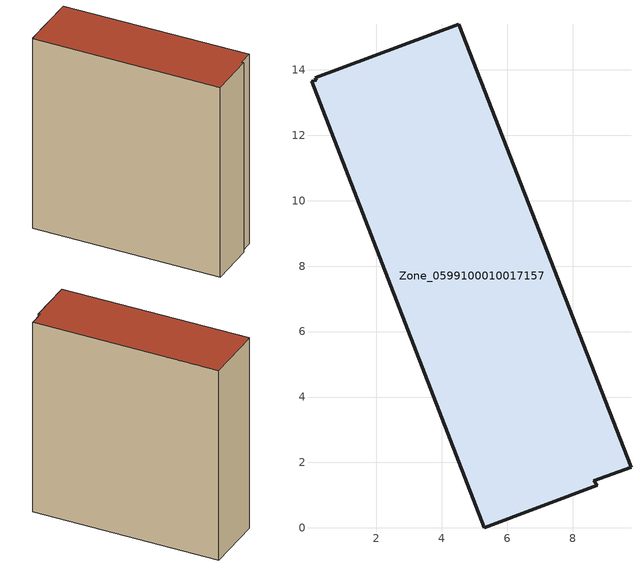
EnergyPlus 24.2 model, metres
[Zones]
Zone_0599100010017157
 floor ground (C_G): 4.53,15.4 9.79,1.85 8.65,1.44 8.75,1.31 5.3,0 0.02,13.65 0.16,13.68 0.13,13.76 z0
 wall outside (C_F): 0.02,13.65 5.3,0 8.75,1.31 8.65,1.44 9.79,1.85 4.53,15.4 0.13,13.76 0.16,13.68 0.02,13.65 z0:15.62
 roof outside (C_R): 9.79,1.85 4.53,15.4 0.13,13.76 0.16,13.68 0.02,13.65 5.3,0 8.75,1.31 8.65,1.44 z15.62
[BUILDING]
Pand.0599100010017157: North Axis=0; Terrain=City; Loads Convergence Tolerance Value=0.04; Temperature Convergence Tolerance Value=0.4; Solar Distribution=FullExterior; Maximum Number of Warmup Days=25; Minimum Number of Warmup Days=1
[Site:Location]
Rotterdam.The.Hague.AP_ZH_NLD Design_Conditions: Latitude=51.96; Longitude=4.45; Time Zone=1; Elevation=-4.5
[SITE:GROUNDTEMPERATURE:BUILDINGSURFACE]
18, 18, 18, 18, 18, 18, 18, 18, 18, 18, 18, 18
[MATERIAL] Thermal Absorptance=0.9; Solar Absorptance=0.7; Visible Absorptance=0.7
Name | Roughness | Thickness | Conductivity | Density | Specific Heat
G.TI.1946 | MediumSmooth | 0.15 | 1 | 540 | 1210
F.TI.1946 | Rough | 0.3 | 0.857143 | 1920 | 840
R.TI.1946 | MediumRough | 0.2 | 0.1 | 1500 | 1000
[CONSTRUCTION]
C_G: G.TI.1946
C_F: F.TI.1946
C_R: R.TI.1946
[ZONE]
Zone_0599100010017157: Type=1; Multiplier=1; Ceiling Height=Autocalculate; Volume=Autocalculate; Floor Area=autocalculate; Part of Total Floor Area=Yes
[ZONEINFILTRATION:DESIGNFLOWRATE]
Infil_Zone_0599100010017157: Zone or ZoneList or Space or SpaceList=Zone_0599100010017157; Schedule=AlwaysOn; Design Flow Rate Calculation Method=Flow/Area; Flow Rate per Floor Area=0.003; Constant Term Coefficient=1; Temperature Term Coefficient=0; Velocity Term Coefficient=0; Velocity Squared Term Coefficient=0
[HVACTEMPLATE:ZONE:IDEALLOADSAIRSYSTEM]
Zone_0599100010017157: Maximum Heating Supply Air Temperature=50; Minimum Cooling Supply Air Temperature=13; Maximum Heating Supply Air Humidity Ratio=0.0156; Minimum Cooling Supply Air Humidity Ratio=0.0077; Heating Limit=NoLimit; Cooling Limit=NoLimit; Dehumidification Control Type=ConstantSensibleHeatRatio; Cooling Sensible Heat Ratio=0.7; Dehumidification Setpoint=60; Humidification Control Type=None; Humidification Setpoint=30; Outdoor Air Method=None; Outdoor Air Flow Rate per Person=0.00944; Outdoor Air Flow Rate per Zone Floor Area=0; Outdoor Air Flow Rate per Zone=0; Demand Controlled Ventilation Type=None; Outdoor Air Economizer Type=NoEconomizer; Heat Recovery Type=None; Sensible Heat Recovery Effectiveness=0.7; Latent Heat Recovery Effectiveness=0.65
[ZONECONTROL:THERMOSTAT]
ThermostatControl_Zone_0599100010017157: Zone or ZoneList=Zone_0599100010017157; Control Type Schedule=DualSetpointControlType; Control 1=Thermostat_Zone_0599100010017157; Temperature Difference Between Cutout And Setpoint=0
[THERMOSTATSETPOINT:DUALSETPOINT]
Thermostat_Zone_0599100010017157: Heating Setpoint Temperature Schedule=HeatingSetpoint_Zone_0599100010017157; Cooling Setpoint Temperature Schedule=CoolingSetpoint_Zone_0599100010017157
[SCHEDULE:COMPACT]
HeatingSetpoint_Zone_0599100010017157: Through: 12/31, For: AllDays, Until: 24:00, 21
CoolingSetpoint_Zone_0599100010017157: Through: 12/31, For: AllDays, Until: 24:00, 24
DualSetpointControlType: Through: 12/31, For: AllDays, Until: 24:00, 4
AlwaysOn: Through: 12/31, For: AllDays, Until: 24:00, 1
